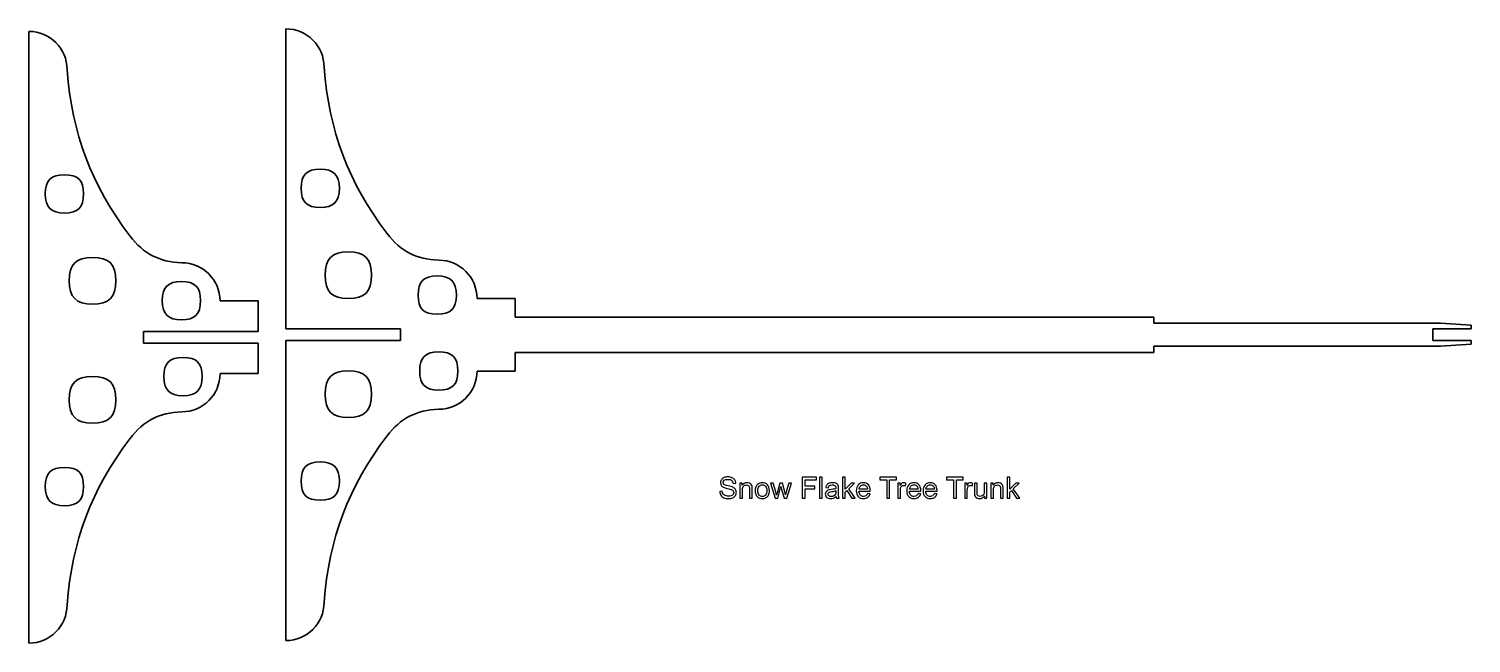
# Model space of a CAD drawing. Header units: centimetres. Extents: x -208 to 206, y -104 to 104.
# Drawn here: x -152.9 to -102.4, y -86.1 to -64.6 of the extents above; entities that cross this region are included whole.
import ezdxf

# ---------------------------------------------------------------- set-up
doc = ezdxf.new("R2010")
doc.units = ezdxf.units.CM
doc.header["$MEASUREMENT"] = 0
doc.layers.add('#Layer 1', color=7, linetype='Continuous')

msp = doc.modelspace()

# ---------------------------------------------------------------- linework, layer by layer
at = {"layer": '#Layer 1', "lineweight": 35}
for points in [[(-151.60883, -66.00176), (-151.60883, -65.26188), (-152.20847, -64.66224), (-152.94835, -64.66224)], [(-152.94835, -75.37952), (-152.94835, -75.37952), (-152.94835, -64.66224), (-152.94835, -64.66224)], [(-142.6038, -65.91014), (-142.6038, -65.17027), (-143.20367, -64.5704), (-143.94355, -64.5704)], [(-143.94355, -75.08675), (-143.94355, -75.08675), (-143.94355, -64.5704), (-143.94355, -64.5704)], [(-151.60883, -66.00176), (-151.44083, -68.23772), (-150.75897, -70.04003), (-149.40511, -71.82732)], [(-142.6038, -65.91014), (-142.43603, -68.14588), (-141.75417, -69.94841), (-140.40031, -71.73548)], [(-140.40031, -71.73548), (-139.90998, -72.37187), (-139.38738, -72.64224), (-138.58502, -72.67539)], [(-149.40511, -71.82732), (-148.915, -72.46348), (-148.39241, -72.73408), (-147.58982, -72.767)], [(-146.25007, -74.10675), (-146.25007, -73.36688), (-146.84995, -72.767), (-147.58982, -72.767)], [(-137.24527, -74.01513), (-137.24527, -73.27504), (-137.84514, -72.67539), (-138.58502, -72.67539)], [(-152.94835, -74.10675), (-152.94835, -74.10675), (-152.94835, -76.65206), (-152.94835, -76.65206)], [(-144.91055, -74.10675), (-144.91055, -74.10675), (-146.25007, -74.10675), (-146.25007, -74.10675)], [(-144.91055, -74.10675), (-144.91055, -74.10675), (-146.25007, -74.10675), (-146.25007, -74.10675)], [(-144.91055, -74.10675), (-144.91055, -74.10675), (-144.91055, -75.17836), (-144.91055, -75.17836)], [(-143.94355, -74.01513), (-143.94355, -74.01513), (-143.94355, -75.08675), (-143.94355, -75.08675)], [(-135.90575, -74.01513), (-135.90575, -74.01513), (-137.24527, -74.01513), (-137.24527, -74.01513)], [(-135.90575, -74.01513), (-135.90575, -74.01513), (-137.24527, -74.01513), (-137.24527, -74.01513)], [(-135.90575, -74.66809), (-135.90575, -74.66809), (-135.90575, -74.01513), (-135.90575, -74.01513)], [(-135.90575, -74.66809), (-135.90575, -74.66809), (-113.53353, -74.66809), (-113.53353, -74.66809)], [(-113.53353, -74.88582), (-113.53353, -74.88582), (-113.53353, -74.66809), (-113.53353, -74.66809)], [(-148.92956, -75.17836), (-148.92956, -75.17836), (-148.92956, -75.37952), (-148.92956, -75.37952)], [(-144.91055, -75.17836), (-144.91055, -75.17836), (-148.92956, -75.17836), (-148.92956, -75.17836)], [(-143.94355, -75.08675), (-143.94355, -75.08675), (-139.92454, -75.08675), (-139.92454, -75.08675)], [(-139.92454, -75.08675), (-139.92454, -75.08675), (-139.92454, -75.28768), (-139.92454, -75.28768)], [(-139.92454, -75.28768), (-139.92454, -75.28768), (-139.92454, -75.4886), (-139.92454, -75.4886)], [(-113.53353, -74.88582), (-113.53353, -74.88582), (-103.48623, -74.88582), (-103.48623, -74.88582)], [(-103.75414, -75.08675), (-103.75414, -75.08675), (-103.75414, -75.4886), (-103.75414, -75.4886)], [(-102.41439, -75.08675), (-102.41439, -75.08675), (-103.75414, -75.08675), (-103.75414, -75.08675)], [(-102.41439, -74.9528), (-102.41439, -74.9528), (-103.48623, -74.88582), (-103.48623, -74.88582)], [(-102.41439, -75.08675), (-102.41439, -75.08675), (-102.41439, -74.9528), (-102.41439, -74.9528)], [(-152.94835, -75.37952), (-152.94835, -75.37952), (-152.94835, -86.09657), (-152.94835, -86.09657)], [(-148.92956, -75.37952), (-148.92956, -75.37952), (-148.92956, -75.58044), (-148.92956, -75.58044)], [(-148.92956, -75.58044), (-148.92956, -75.58044), (-144.91055, -75.58044), (-144.91055, -75.58044)], [(-144.91055, -75.58044), (-144.91055, -75.58044), (-144.91055, -76.65206), (-144.91055, -76.65206)], [(-143.94355, -75.4886), (-143.94355, -75.4886), (-143.94355, -76.56044), (-143.94355, -76.56044)], [(-139.92454, -75.4886), (-139.92454, -75.4886), (-143.94355, -75.4886), (-143.94355, -75.4886)], [(-143.94355, -75.4886), (-143.94355, -75.4886), (-143.94355, -86.00473), (-143.94355, -86.00473)], [(-113.53353, -75.68953), (-113.53353, -75.68953), (-103.48623, -75.68953), (-103.48623, -75.68953)], [(-113.53353, -75.90726), (-113.53353, -75.90726), (-113.53353, -75.68953), (-113.53353, -75.68953)], [(-103.75414, -75.4886), (-103.75414, -75.4886), (-102.41439, -75.4886), (-102.41439, -75.4886)], [(-102.41439, -75.62256), (-102.41439, -75.62256), (-103.48623, -75.68953), (-103.48623, -75.68953)], [(-102.41439, -75.4886), (-102.41439, -75.4886), (-102.41439, -75.62256), (-102.41439, -75.62256)], [(-135.90575, -75.90726), (-135.90575, -75.90726), (-135.90575, -76.56044), (-135.90575, -76.56044)], [(-135.90575, -75.90726), (-135.90575, -75.90726), (-113.53353, -75.90726), (-113.53353, -75.90726)], [(-147.58982, -77.9918), (-146.84995, -77.9918), (-146.25007, -77.39193), (-146.25007, -76.65206)], [(-144.91055, -76.65206), (-144.91055, -76.65206), (-146.25007, -76.65206), (-146.25007, -76.65206)], [(-138.58502, -77.89996), (-137.84514, -77.89996), (-137.24527, -77.30032), (-137.24527, -76.56044)], [(-135.90575, -76.56044), (-135.90575, -76.56044), (-137.24527, -76.56044), (-137.24527, -76.56044)], [(-147.58982, -77.9918), (-148.39241, -78.02473), (-148.915, -78.29532), (-149.40511, -78.93148)], [(-138.58502, -77.89996), (-139.38738, -77.93312), (-139.90998, -78.20371), (-140.40031, -78.83987)], [(-149.40511, -78.93148), (-150.75897, -80.71878), (-151.44083, -82.52108), (-151.60883, -84.75683)], [(-140.40031, -78.83987), (-141.75417, -80.62716), (-142.43603, -82.42947), (-142.6038, -84.66521)], [(-152.94835, -86.09657), (-152.20847, -86.09657), (-151.60883, -85.4967), (-151.60883, -84.75683)], [(-143.94355, -86.00473), (-143.20367, -86.00473), (-142.6038, -85.40508), (-142.6038, -84.66521)]]:
    msp.add_open_spline(points, degree=3, dxfattribs=at)
for points in [[(-151.03113, -70.3543), (-151.03113, -69.88076), (-151.22735, -69.68454), (-151.70111, -69.68454), (-151.70111, -69.68454), (-152.17465, -69.68454), (-152.37087, -69.88076), (-152.37087, -70.3543), (-152.37087, -70.3543), (-152.37087, -70.82784), (-152.17465, -71.02406), (-151.70111, -71.02406), (-151.70111, -71.02406), (-151.22735, -71.02406), (-151.03113, -70.82784), (-151.03113, -70.3543)], [(-142.06934, -70.15942), (-142.06934, -69.68588), (-142.26556, -69.48966), (-142.7391, -69.48966), (-142.7391, -69.48966), (-143.21286, -69.48966), (-143.40908, -69.68588), (-143.40908, -70.15942), (-143.40908, -70.15942), (-143.40908, -70.63318), (-143.21286, -70.82918), (-142.7391, -70.82918), (-142.7391, -70.82918), (-142.26556, -70.82918), (-142.06934, -70.63318), (-142.06934, -70.15942)], [(-149.90038, -73.39756), (-149.90038, -72.82099), (-150.13916, -72.5822), (-150.71574, -72.5822), (-150.71574, -72.5822), (-151.29231, -72.5822), (-151.5311, -72.82099), (-151.5311, -73.39756), (-151.5311, -73.39756), (-151.5311, -73.97414), (-151.29231, -74.21315), (-150.71574, -74.21315), (-150.71574, -74.21315), (-150.13916, -74.21315), (-149.90038, -73.97414), (-149.90038, -73.39756)], [(-140.93836, -73.20268), (-140.93836, -72.62611), (-141.17714, -72.38732), (-141.75372, -72.38732), (-141.75372, -72.38732), (-142.33052, -72.38732), (-142.56931, -72.62611), (-142.56931, -73.20268), (-142.56931, -73.20268), (-142.56931, -73.77948), (-142.33052, -74.01827), (-141.75372, -74.01827), (-141.75372, -74.01827), (-141.17714, -74.01827), (-140.93836, -73.77948), (-140.93836, -73.20268)], [(-137.97014, -73.89977), (-137.97014, -73.42624), (-138.16636, -73.23001), (-138.6399, -73.23001), (-138.6399, -73.23001), (-139.11366, -73.23001), (-139.30988, -73.42624), (-139.30988, -73.89977), (-139.30988, -73.89977), (-139.30988, -74.37353), (-139.11366, -74.56976), (-138.6399, -74.56976), (-138.6399, -74.56976), (-138.16636, -74.56976), (-137.97014, -74.37353), (-137.97014, -73.89977)], [(-146.93193, -74.09465), (-146.93193, -73.62112), (-147.12815, -73.42489), (-147.60191, -73.42489), (-147.60191, -73.42489), (-148.07545, -73.42489), (-148.27167, -73.62112), (-148.27167, -74.09465), (-148.27167, -74.09465), (-148.27167, -74.56841), (-148.07545, -74.76441), (-147.60191, -74.76441), (-147.60191, -74.76441), (-147.12815, -74.76441), (-146.93193, -74.56841), (-146.93193, -74.09465)], [(-146.87705, -76.7551), (-146.87705, -76.28156), (-147.07327, -76.08534), (-147.54681, -76.08534), (-147.54681, -76.08534), (-148.02057, -76.08534), (-148.21657, -76.28156), (-148.21657, -76.7551), (-148.21657, -76.7551), (-148.21657, -77.22886), (-148.02057, -77.42508), (-147.54681, -77.42508), (-147.54681, -77.42508), (-147.07327, -77.42508), (-146.87705, -77.22886), (-146.87705, -76.7551)], [(-137.91503, -76.56044), (-137.91503, -76.08668), (-138.11126, -75.89046), (-138.58502, -75.89046), (-138.58502, -75.89046), (-139.05855, -75.89046), (-139.25478, -76.08668), (-139.25478, -76.56044), (-139.25478, -76.56044), (-139.25478, -77.03398), (-139.05855, -77.2302), (-138.58502, -77.2302), (-138.58502, -77.2302), (-138.11126, -77.2302), (-137.91503, -77.03398), (-137.91503, -76.56044)], [(-149.90038, -77.56755), (-149.90038, -76.99075), (-150.13916, -76.75196), (-150.71574, -76.75196), (-150.71574, -76.75196), (-151.29231, -76.75196), (-151.5311, -76.99075), (-151.5311, -77.56755), (-151.5311, -77.56755), (-151.5311, -78.14412), (-151.29231, -78.38291), (-150.71574, -78.38291), (-150.71574, -78.38291), (-150.13916, -78.38291), (-149.90038, -78.14412), (-149.90038, -77.56755)], [(-140.93836, -77.37267), (-140.93836, -76.79587), (-141.17714, -76.55708), (-141.75372, -76.55708), (-141.75372, -76.55708), (-142.33052, -76.55708), (-142.56931, -76.79587), (-142.56931, -77.37267), (-142.56931, -77.37267), (-142.56931, -77.94924), (-142.33052, -78.18803), (-141.75372, -78.18803), (-141.75372, -78.18803), (-141.17714, -78.18803), (-140.93836, -77.94924), (-140.93836, -77.37267)], [(-142.06934, -80.41593), (-142.06934, -79.94217), (-142.26556, -79.74617), (-142.7391, -79.74617), (-142.7391, -79.74617), (-143.21286, -79.74617), (-143.40908, -79.94217), (-143.40908, -80.41593), (-143.40908, -80.41593), (-143.40908, -80.88947), (-143.21286, -81.08569), (-142.7391, -81.08569), (-142.7391, -81.08569), (-142.26556, -81.08569), (-142.06934, -80.88947), (-142.06934, -80.41593)], [(-151.03113, -80.61081), (-151.03113, -80.13705), (-151.22735, -79.94083), (-151.70111, -79.94083), (-151.70111, -79.94083), (-152.17465, -79.94083), (-152.37087, -80.13705), (-152.37087, -80.61081), (-152.37087, -80.61081), (-152.37087, -81.08435), (-152.17465, -81.28057), (-151.70111, -81.28057), (-151.70111, -81.28057), (-151.22735, -81.28057), (-151.03113, -81.08435), (-151.03113, -80.61081)]]:
    msp.add_open_spline(points, degree=3, knots=[0, 0, 0, 0, 0.2, 0.2, 0.2, 0.2, 0.4, 0.4, 0.4, 0.4, 0.6, 0.6, 0.6, 0.6, 1, 1, 1, 1], dxfattribs=at)
at = {"layer": '#Layer 1', "color": 8}
for points, knots in [([(-128.74313, -80.78316), (-128.74313, -80.78316), (-128.65171, -80.77494), (-128.65171, -80.77494), (-128.65171, -80.77494), (-128.64744, -80.81192), (-128.63733, -80.84223), (-128.62141, -80.86604), (-128.62141, -80.86604), (-128.60548, -80.88965), (-128.58084, -80.90882), (-128.54744, -80.92356), (-128.54744, -80.92356), (-128.51407, -80.9381), (-128.47639, -80.94547), (-128.43461, -80.94547), (-128.43461, -80.94547), (-128.39747, -80.94547), (-128.36477, -80.93998), (-128.33634, -80.92887), (-128.33634, -80.92887), (-128.30792, -80.91774), (-128.28686, -80.90251), (-128.273, -80.88315), (-128.273, -80.88315), (-128.25913, -80.8638), (-128.2521, -80.84274), (-128.2521, -80.82014), (-128.2521, -80.82014), (-128.2521, -80.7972), (-128.25877, -80.77718), (-128.27215, -80.75988), (-128.27215, -80.75988), (-128.2855, -80.74275), (-128.30758, -80.72837), (-128.33841, -80.71656), (-128.33841, -80.71656), (-128.3581, -80.70904), (-128.40175, -80.69705), (-128.46938, -80.68077), (-128.46938, -80.68077), (-128.537, -80.66451), (-128.58425, -80.64927), (-128.6113, -80.63489), (-128.6113, -80.63489), (-128.64641, -80.61641), (-128.67243, -80.59345), (-128.68955, -80.56624), (-128.68955, -80.56624), (-128.70684, -80.53902), (-128.7154, -80.50838), (-128.7154, -80.47464), (-128.7154, -80.47464), (-128.7154, -80.43732), (-128.70478, -80.40256), (-128.68372, -80.37037), (-128.68372, -80.37037), (-128.66267, -80.33803), (-128.63202, -80.31354), (-128.59144, -80.29674), (-128.59144, -80.29674), (-128.55105, -80.27996), (-128.506, -80.27159), (-128.45654, -80.27159), (-128.45654, -80.27159), (-128.40209, -80.27159), (-128.35397, -80.28032), (-128.31238, -80.29795), (-128.31238, -80.29795), (-128.27076, -80.31542), (-128.23875, -80.34127), (-128.21633, -80.3755), (-128.21633, -80.3755), (-128.1939, -80.40957), (-128.18192, -80.44828), (-128.18019, -80.49142), (-128.18019, -80.49142), (-128.18019, -80.49142), (-128.27367, -80.49861), (-128.27367, -80.49861), (-128.27367, -80.49861), (-128.27864, -80.45222), (-128.2956, -80.41712), (-128.32452, -80.39349), (-128.32452, -80.39349), (-128.35346, -80.3697), (-128.39626, -80.35787), (-128.45276, -80.35787), (-128.45276, -80.35787), (-128.51167, -80.35787), (-128.55463, -80.36867), (-128.58151, -80.39024), (-128.58151, -80.39024), (-128.60839, -80.41181), (-128.62192, -80.43784), (-128.62192, -80.4683), (-128.62192, -80.4683), (-128.62192, -80.49467), (-128.61234, -80.51642), (-128.59334, -80.53353), (-128.59334, -80.53353), (-128.5745, -80.55049), (-128.52569, -80.56812), (-128.4466, -80.58593), (-128.4466, -80.58593), (-128.3675, -80.60391), (-128.31323, -80.61948), (-128.28377, -80.63283), (-128.28377, -80.63283), (-128.24114, -80.65252), (-128.20947, -80.67736), (-128.18911, -80.70765), (-128.18911, -80.70765), (-128.16873, -80.7378), (-128.15862, -80.77254), (-128.15862, -80.81192), (-128.15862, -80.81192), (-128.15862, -80.85114), (-128.16976, -80.88777), (-128.19218, -80.92235), (-128.19218, -80.92235), (-128.2146, -80.95694), (-128.24663, -80.98382), (-128.28857, -81.00299), (-128.28857, -81.00299), (-128.33052, -81.02217), (-128.37761, -81.03175), (-128.43016, -81.03175), (-128.43016, -81.03175), (-128.49659, -81.03175), (-128.55224, -81.02201), (-128.5971, -81.00266), (-128.5971, -81.00266), (-128.64213, -80.9833), (-128.67723, -80.9542), (-128.70274, -80.91516), (-128.70274, -80.91516), (-128.72841, -80.8763), (-128.74176, -80.8323), (-128.74313, -80.78316)], [0, 0, 0, 0, 0.02777778, 0.02777778, 0.02777778, 0.02777778, 0.05555556, 0.05555556, 0.05555556, 0.05555556, 0.08333333, 0.08333333, 0.08333333, 0.08333333, 0.11111111, 0.11111111, 0.11111111, 0.11111111, 0.13888889, 0.13888889, 0.13888889, 0.13888889, 0.16666667, 0.16666667, 0.16666667, 0.16666667, 0.19444444, 0.19444444, 0.19444444, 0.19444444, 0.22222222, 0.22222222, 0.22222222, 0.22222222, 0.25, 0.25, 0.25, 0.25, 0.27777778, 0.27777778, 0.27777778, 0.27777778, 0.30555556, 0.30555556, 0.30555556, 0.30555556, 0.33333333, 0.33333333, 0.33333333, 0.33333333, 0.36111111, 0.36111111, 0.36111111, 0.36111111, 0.38888889, 0.38888889, 0.38888889, 0.38888889, 0.41666667, 0.41666667, 0.41666667, 0.41666667, 0.44444444, 0.44444444, 0.44444444, 0.44444444, 0.47222222, 0.47222222, 0.47222222, 0.47222222, 0.5, 0.5, 0.5, 0.5, 0.52777778, 0.52777778, 0.52777778, 0.52777778, 0.55555556, 0.55555556, 0.55555556, 0.55555556, 0.58333333, 0.58333333, 0.58333333, 0.58333333, 0.61111111, 0.61111111, 0.61111111, 0.61111111, 0.63888889, 0.63888889, 0.63888889, 0.63888889, 0.66666667, 0.66666667, 0.66666667, 0.66666667, 0.69444444, 0.69444444, 0.69444444, 0.69444444, 0.72222222, 0.72222222, 0.72222222, 0.72222222, 0.75, 0.75, 0.75, 0.75, 0.77777778, 0.77777778, 0.77777778, 0.77777778, 0.80555556, 0.80555556, 0.80555556, 0.80555556, 0.83333333, 0.83333333, 0.83333333, 0.83333333, 0.86111111, 0.86111111, 0.86111111, 0.86111111, 0.88888889, 0.88888889, 0.88888889, 0.88888889, 0.91666667, 0.91666667, 0.91666667, 0.91666667, 0.94444444, 0.94444444, 0.94444444, 0.94444444, 1, 1, 1, 1]), ([(-125.85102, -81.01943), (-125.85102, -81.01943), (-125.85102, -80.28391), (-125.85102, -80.28391), (-125.85102, -80.28391), (-125.85102, -80.28391), (-125.35486, -80.28391), (-125.35486, -80.28391), (-125.35486, -80.28391), (-125.35486, -80.28391), (-125.35486, -80.37019), (-125.35486, -80.37019), (-125.35486, -80.37019), (-125.35486, -80.37019), (-125.75345, -80.37019), (-125.75345, -80.37019), (-125.75345, -80.37019), (-125.75345, -80.37019), (-125.75345, -80.59928), (-125.75345, -80.59928), (-125.75345, -80.59928), (-125.75345, -80.59928), (-125.40828, -80.59928), (-125.40828, -80.59928), (-125.40828, -80.59928), (-125.40828, -80.59928), (-125.40828, -80.68558), (-125.40828, -80.68558), (-125.40828, -80.68558), (-125.40828, -80.68558), (-125.75345, -80.68558), (-125.75345, -80.68558), (-125.75345, -80.68558), (-125.75345, -80.68558), (-125.75345, -81.01943), (-125.75345, -81.01943), (-125.75345, -81.01943), (-125.75345, -81.01943), (-125.85102, -81.01943), (-125.85102, -81.01943)], [0, 0, 0, 0, 0.09090909, 0.09090909, 0.09090909, 0.09090909, 0.18181818, 0.18181818, 0.18181818, 0.18181818, 0.27272727, 0.27272727, 0.27272727, 0.27272727, 0.36363636, 0.36363636, 0.36363636, 0.36363636, 0.45454545, 0.45454545, 0.45454545, 0.45454545, 0.54545455, 0.54545455, 0.54545455, 0.54545455, 0.63636364, 0.63636364, 0.63636364, 0.63636364, 0.72727273, 0.72727273, 0.72727273, 0.72727273, 0.81818182, 0.81818182, 0.81818182, 0.81818182, 1, 1, 1, 1]), ([(-125.24203, -81.01943), (-125.24203, -81.01943), (-125.24203, -80.28391), (-125.24203, -80.28391), (-125.24203, -80.28391), (-125.24203, -80.28391), (-125.15162, -80.28391), (-125.15162, -80.28391), (-125.15162, -80.28391), (-125.15162, -80.28391), (-125.15162, -81.01943), (-125.15162, -81.01943), (-125.15162, -81.01943), (-125.15162, -81.01943), (-125.24203, -81.01943), (-125.24203, -81.01943)], [0, 0, 0, 0, 0.2, 0.2, 0.2, 0.2, 0.4, 0.4, 0.4, 0.4, 0.6, 0.6, 0.6, 0.6, 1, 1, 1, 1]), ([(-124.44007, -81.01943), (-124.44007, -81.01943), (-124.44007, -80.28391), (-124.44007, -80.28391), (-124.44007, -80.28391), (-124.44007, -80.28391), (-124.34966, -80.28391), (-124.34966, -80.28391), (-124.34966, -80.28391), (-124.34966, -80.28391), (-124.34966, -80.70285), (-124.34966, -80.70285), (-124.34966, -80.70285), (-124.34966, -80.70285), (-124.13599, -80.48629), (-124.13599, -80.48629), (-124.13599, -80.48629), (-124.13599, -80.48629), (-124.01924, -80.48629), (-124.01924, -80.48629), (-124.01924, -80.48629), (-124.01924, -80.48629), (-124.22263, -80.68437), (-124.22263, -80.68437), (-124.22263, -80.68437), (-124.22263, -80.68437), (-123.99867, -81.01943), (-123.99867, -81.01943), (-123.99867, -81.01943), (-123.99867, -81.01943), (-124.10998, -81.01943), (-124.10998, -81.01943), (-124.10998, -81.01943), (-124.10998, -81.01943), (-124.28701, -80.74703), (-124.28701, -80.74703), (-124.28701, -80.74703), (-124.28701, -80.74703), (-124.34966, -80.80798), (-124.34966, -80.80798), (-124.34966, -80.80798), (-124.34966, -80.80798), (-124.34966, -81.01943), (-124.34966, -81.01943), (-124.34966, -81.01943), (-124.34966, -81.01943), (-124.44007, -81.01943), (-124.44007, -81.01943)], [0, 0, 0, 0, 0.07692308, 0.07692308, 0.07692308, 0.07692308, 0.15384615, 0.15384615, 0.15384615, 0.15384615, 0.23076923, 0.23076923, 0.23076923, 0.23076923, 0.30769231, 0.30769231, 0.30769231, 0.30769231, 0.38461538, 0.38461538, 0.38461538, 0.38461538, 0.46153846, 0.46153846, 0.46153846, 0.46153846, 0.53846154, 0.53846154, 0.53846154, 0.53846154, 0.61538462, 0.61538462, 0.61538462, 0.61538462, 0.69230769, 0.69230769, 0.69230769, 0.69230769, 0.76923077, 0.76923077, 0.76923077, 0.76923077, 0.84615385, 0.84615385, 0.84615385, 0.84615385, 1, 1, 1, 1]), ([(-122.89026, -81.01943), (-122.89026, -81.01943), (-122.89026, -80.37019), (-122.89026, -80.37019), (-122.89026, -80.37019), (-122.89026, -80.37019), (-123.13269, -80.37019), (-123.13269, -80.37019), (-123.13269, -80.37019), (-123.13269, -80.37019), (-123.13269, -80.28391), (-123.13269, -80.28391), (-123.13269, -80.28391), (-123.13269, -80.28391), (-122.55025, -80.28391), (-122.55025, -80.28391), (-122.55025, -80.28391), (-122.55025, -80.28391), (-122.55025, -80.37019), (-122.55025, -80.37019), (-122.55025, -80.37019), (-122.55025, -80.37019), (-122.79268, -80.37019), (-122.79268, -80.37019), (-122.79268, -80.37019), (-122.79268, -80.37019), (-122.79268, -81.01943), (-122.79268, -81.01943), (-122.79268, -81.01943), (-122.79268, -81.01943), (-122.89026, -81.01943), (-122.89026, -81.01943)], [0, 0, 0, 0, 0.11111111, 0.11111111, 0.11111111, 0.11111111, 0.22222222, 0.22222222, 0.22222222, 0.22222222, 0.33333333, 0.33333333, 0.33333333, 0.33333333, 0.44444444, 0.44444444, 0.44444444, 0.44444444, 0.55555556, 0.55555556, 0.55555556, 0.55555556, 0.66666667, 0.66666667, 0.66666667, 0.66666667, 0.77777778, 0.77777778, 0.77777778, 0.77777778, 1, 1, 1, 1]), ([(-120.5493, -81.01943), (-120.5493, -81.01943), (-120.5493, -80.37019), (-120.5493, -80.37019), (-120.5493, -80.37019), (-120.5493, -80.37019), (-120.79173, -80.37019), (-120.79173, -80.37019), (-120.79173, -80.37019), (-120.79173, -80.37019), (-120.79173, -80.28391), (-120.79173, -80.28391), (-120.79173, -80.28391), (-120.79173, -80.28391), (-120.20929, -80.28391), (-120.20929, -80.28391), (-120.20929, -80.28391), (-120.20929, -80.28391), (-120.20929, -80.37019), (-120.20929, -80.37019), (-120.20929, -80.37019), (-120.20929, -80.37019), (-120.45172, -80.37019), (-120.45172, -80.37019), (-120.45172, -80.37019), (-120.45172, -80.37019), (-120.45172, -81.01943), (-120.45172, -81.01943), (-120.45172, -81.01943), (-120.45172, -81.01943), (-120.5493, -81.01943), (-120.5493, -81.01943)], [0, 0, 0, 0, 0.11111111, 0.11111111, 0.11111111, 0.11111111, 0.22222222, 0.22222222, 0.22222222, 0.22222222, 0.33333333, 0.33333333, 0.33333333, 0.33333333, 0.44444444, 0.44444444, 0.44444444, 0.44444444, 0.55555556, 0.55555556, 0.55555556, 0.55555556, 0.66666667, 0.66666667, 0.66666667, 0.66666667, 0.77777778, 0.77777778, 0.77777778, 0.77777778, 1, 1, 1, 1]), ([(-118.67319, -81.01943), (-118.67319, -81.01943), (-118.67319, -80.28391), (-118.67319, -80.28391), (-118.67319, -80.28391), (-118.67319, -80.28391), (-118.58278, -80.28391), (-118.58278, -80.28391), (-118.58278, -80.28391), (-118.58278, -80.28391), (-118.58278, -80.70285), (-118.58278, -80.70285), (-118.58278, -80.70285), (-118.58278, -80.70285), (-118.36911, -80.48629), (-118.36911, -80.48629), (-118.36911, -80.48629), (-118.36911, -80.48629), (-118.25236, -80.48629), (-118.25236, -80.48629), (-118.25236, -80.48629), (-118.25236, -80.48629), (-118.45575, -80.68437), (-118.45575, -80.68437), (-118.45575, -80.68437), (-118.45575, -80.68437), (-118.23179, -81.01943), (-118.23179, -81.01943), (-118.23179, -81.01943), (-118.23179, -81.01943), (-118.3431, -81.01943), (-118.3431, -81.01943), (-118.3431, -81.01943), (-118.3431, -81.01943), (-118.52013, -80.74703), (-118.52013, -80.74703), (-118.52013, -80.74703), (-118.52013, -80.74703), (-118.58278, -80.80798), (-118.58278, -80.80798), (-118.58278, -80.80798), (-118.58278, -80.80798), (-118.58278, -81.01943), (-118.58278, -81.01943), (-118.58278, -81.01943), (-118.58278, -81.01943), (-118.67319, -81.01943), (-118.67319, -81.01943)], [0, 0, 0, 0, 0.07692308, 0.07692308, 0.07692308, 0.07692308, 0.15384615, 0.15384615, 0.15384615, 0.15384615, 0.23076923, 0.23076923, 0.23076923, 0.23076923, 0.30769231, 0.30769231, 0.30769231, 0.30769231, 0.38461538, 0.38461538, 0.38461538, 0.38461538, 0.46153846, 0.46153846, 0.46153846, 0.46153846, 0.53846154, 0.53846154, 0.53846154, 0.53846154, 0.61538462, 0.61538462, 0.61538462, 0.61538462, 0.69230769, 0.69230769, 0.69230769, 0.69230769, 0.76923077, 0.76923077, 0.76923077, 0.76923077, 0.84615385, 0.84615385, 0.84615385, 0.84615385, 1, 1, 1, 1]), ([(-128.03739, -81.01943), (-128.03739, -81.01943), (-128.03739, -80.48629), (-128.03739, -80.48629), (-128.03739, -80.48629), (-128.03739, -80.48629), (-127.95624, -80.48629), (-127.95624, -80.48629), (-127.95624, -80.48629), (-127.95624, -80.48629), (-127.95624, -80.56196), (-127.95624, -80.56196), (-127.95624, -80.56196), (-127.91722, -80.50392), (-127.8607, -80.47498), (-127.78692, -80.47498), (-127.78692, -80.47498), (-127.75473, -80.47498), (-127.72527, -80.4808), (-127.69839, -80.49227), (-127.69839, -80.49227), (-127.67151, -80.50374), (-127.65133, -80.519), (-127.63796, -80.53765), (-127.63796, -80.53765), (-127.62461, -80.55631), (-127.6152, -80.57856), (-127.60989, -80.60425), (-127.60989, -80.60425), (-127.60664, -80.62103), (-127.60492, -80.6503), (-127.60492, -80.69208), (-127.60492, -80.69208), (-127.60492, -80.69208), (-127.60492, -81.01943), (-127.60492, -81.01943), (-127.60492, -81.01943), (-127.60492, -81.01943), (-127.69532, -81.01943), (-127.69532, -81.01943), (-127.69532, -81.01943), (-127.69532, -81.01943), (-127.69532, -80.69551), (-127.69532, -80.69551), (-127.69532, -80.69551), (-127.69532, -80.65868), (-127.69875, -80.63113), (-127.70576, -80.61299), (-127.70576, -80.61299), (-127.71277, -80.59484), (-127.72527, -80.58028), (-127.74308, -80.56933), (-127.74308, -80.56933), (-127.76089, -80.55853), (-127.78194, -80.55307), (-127.80591, -80.55307), (-127.80591, -80.55307), (-127.84428, -80.55307), (-127.87732, -80.56521), (-127.90523, -80.58969), (-127.90523, -80.58969), (-127.93312, -80.61402), (-127.94701, -80.66041), (-127.94701, -80.72855), (-127.94701, -80.72855), (-127.94701, -80.72855), (-127.94701, -81.01943), (-127.94701, -81.01943), (-127.94701, -81.01943), (-127.94701, -81.01943), (-128.03739, -81.01943), (-128.03739, -81.01943)], [0, 0, 0, 0, 0.05263158, 0.05263158, 0.05263158, 0.05263158, 0.10526316, 0.10526316, 0.10526316, 0.10526316, 0.15789474, 0.15789474, 0.15789474, 0.15789474, 0.21052632, 0.21052632, 0.21052632, 0.21052632, 0.26315789, 0.26315789, 0.26315789, 0.26315789, 0.31578947, 0.31578947, 0.31578947, 0.31578947, 0.36842105, 0.36842105, 0.36842105, 0.36842105, 0.42105263, 0.42105263, 0.42105263, 0.42105263, 0.47368421, 0.47368421, 0.47368421, 0.47368421, 0.52631579, 0.52631579, 0.52631579, 0.52631579, 0.57894737, 0.57894737, 0.57894737, 0.57894737, 0.63157895, 0.63157895, 0.63157895, 0.63157895, 0.68421053, 0.68421053, 0.68421053, 0.68421053, 0.73684211, 0.73684211, 0.73684211, 0.73684211, 0.78947368, 0.78947368, 0.78947368, 0.78947368, 0.84210526, 0.84210526, 0.84210526, 0.84210526, 0.89473684, 0.89473684, 0.89473684, 0.89473684, 1, 1, 1, 1]), ([(-127.49997, -80.75285), (-127.49997, -80.6544), (-127.47258, -80.58147), (-127.41761, -80.53405), (-127.41761, -80.53405), (-127.37189, -80.49467), (-127.31591, -80.47498), (-127.24999, -80.47498), (-127.24999, -80.47498), (-127.1769, -80.47498), (-127.11696, -80.49895), (-127.07039, -80.54688), (-127.07039, -80.54688), (-127.024, -80.59466), (-127.00072, -80.66092), (-127.00072, -80.74532), (-127.00072, -80.74532), (-127.00072, -80.8138), (-127.01098, -80.86756), (-127.03152, -80.90678), (-127.03152, -80.90678), (-127.05209, -80.94598), (-127.08203, -80.97647), (-127.12141, -80.9982), (-127.12141, -80.9982), (-127.16064, -81.01995), (-127.2036, -81.03072), (-127.24999, -81.03072), (-127.24999, -81.03072), (-127.32465, -81.03072), (-127.3849, -81.00693), (-127.43096, -80.95918), (-127.43096, -80.95918), (-127.47701, -80.9114), (-127.49997, -80.84256), (-127.49997, -80.75285)], [0, 0, 0, 0, 0.1, 0.1, 0.1, 0.1, 0.2, 0.2, 0.2, 0.2, 0.3, 0.3, 0.3, 0.3, 0.4, 0.4, 0.4, 0.4, 0.5, 0.5, 0.5, 0.5, 0.6, 0.6, 0.6, 0.6, 0.7, 0.7, 0.7, 0.7, 0.8, 0.8, 0.8, 0.8, 1, 1, 1, 1]), ([(-127.40751, -80.75303), (-127.40751, -80.82117), (-127.39261, -80.8722), (-127.36282, -80.90591), (-127.36282, -80.90591), (-127.33287, -80.93982), (-127.29537, -80.95678), (-127.24999, -80.95678), (-127.24999, -80.95678), (-127.20514, -80.95678), (-127.16783, -80.93982), (-127.13786, -80.90575), (-127.13786, -80.90575), (-127.10806, -80.87168), (-127.09317, -80.8198), (-127.09317, -80.75012), (-127.09317, -80.75012), (-127.09317, -80.68437), (-127.10824, -80.63456), (-127.13819, -80.60082), (-127.13819, -80.60082), (-127.16816, -80.56693), (-127.20548, -80.54997), (-127.24999, -80.54997), (-127.24999, -80.54997), (-127.29537, -80.54997), (-127.33287, -80.56675), (-127.36282, -80.60049), (-127.36282, -80.60049), (-127.39261, -80.63422), (-127.40751, -80.68507), (-127.40751, -80.75303)], [0, 0, 0, 0, 0.11111111, 0.11111111, 0.11111111, 0.11111111, 0.22222222, 0.22222222, 0.22222222, 0.22222222, 0.33333333, 0.33333333, 0.33333333, 0.33333333, 0.44444444, 0.44444444, 0.44444444, 0.44444444, 0.55555556, 0.55555556, 0.55555556, 0.55555556, 0.66666667, 0.66666667, 0.66666667, 0.66666667, 0.77777778, 0.77777778, 0.77777778, 0.77777778, 1, 1, 1, 1]), ([(-126.79885, -81.01943), (-126.79885, -81.01943), (-126.95995, -80.48629), (-126.95995, -80.48629), (-126.95995, -80.48629), (-126.95995, -80.48629), (-126.86545, -80.48629), (-126.86545, -80.48629), (-126.86545, -80.48629), (-126.86545, -80.48629), (-126.78035, -80.79396), (-126.78035, -80.79396), (-126.78035, -80.79396), (-126.78035, -80.79396), (-126.75022, -80.90849), (-126.75022, -80.90849), (-126.75022, -80.90849), (-126.74904, -80.90284), (-126.73978, -80.8662), (-126.72267, -80.79857), (-126.72267, -80.79857), (-126.72267, -80.79857), (-126.63827, -80.48629), (-126.63827, -80.48629), (-126.63827, -80.48629), (-126.63827, -80.48629), (-126.54562, -80.48629), (-126.54562, -80.48629), (-126.54562, -80.48629), (-126.54562, -80.48629), (-126.46534, -80.79584), (-126.46534, -80.79584), (-126.46534, -80.79584), (-126.46534, -80.79584), (-126.43913, -80.89735), (-126.43913, -80.89735), (-126.43913, -80.89735), (-126.43913, -80.89735), (-126.40849, -80.79447), (-126.40849, -80.79447), (-126.40849, -80.79447), (-126.40849, -80.79447), (-126.31638, -80.48629), (-126.31638, -80.48629), (-126.31638, -80.48629), (-126.31638, -80.48629), (-126.22855, -80.48629), (-126.22855, -80.48629), (-126.22855, -80.48629), (-126.22855, -80.48629), (-126.39583, -81.01943), (-126.39583, -81.01943), (-126.39583, -81.01943), (-126.39583, -81.01943), (-126.48931, -81.01943), (-126.48931, -81.01943), (-126.48931, -81.01943), (-126.48931, -81.01943), (-126.57389, -80.70046), (-126.57389, -80.70046), (-126.57389, -80.70046), (-126.57389, -80.70046), (-126.59528, -80.60922), (-126.59528, -80.60922), (-126.59528, -80.60922), (-126.59528, -80.60922), (-126.70314, -81.01943), (-126.70314, -81.01943), (-126.70314, -81.01943), (-126.70314, -81.01943), (-126.79885, -81.01943), (-126.79885, -81.01943)], [0, 0, 0, 0, 0.05263158, 0.05263158, 0.05263158, 0.05263158, 0.10526316, 0.10526316, 0.10526316, 0.10526316, 0.15789474, 0.15789474, 0.15789474, 0.15789474, 0.21052632, 0.21052632, 0.21052632, 0.21052632, 0.26315789, 0.26315789, 0.26315789, 0.26315789, 0.31578947, 0.31578947, 0.31578947, 0.31578947, 0.36842105, 0.36842105, 0.36842105, 0.36842105, 0.42105263, 0.42105263, 0.42105263, 0.42105263, 0.47368421, 0.47368421, 0.47368421, 0.47368421, 0.52631579, 0.52631579, 0.52631579, 0.52631579, 0.57894737, 0.57894737, 0.57894737, 0.57894737, 0.63157895, 0.63157895, 0.63157895, 0.63157895, 0.68421053, 0.68421053, 0.68421053, 0.68421053, 0.73684211, 0.73684211, 0.73684211, 0.73684211, 0.78947368, 0.78947368, 0.78947368, 0.78947368, 0.84210526, 0.84210526, 0.84210526, 0.84210526, 0.89473684, 0.89473684, 0.89473684, 0.89473684, 1, 1, 1, 1]), ([(-124.66351, -80.95266), (-124.69706, -80.98126), (-124.72941, -81.00129), (-124.76041, -81.01309), (-124.76041, -81.01309), (-124.79139, -81.02492), (-124.82461, -81.03072), (-124.86022, -81.03072), (-124.86022, -81.03072), (-124.91878, -81.03072), (-124.9638, -81.01652), (-124.9953, -80.98794), (-124.9953, -80.98794), (-125.02681, -80.95951), (-125.04256, -80.92305), (-125.04256, -80.87869), (-125.04256, -80.87869), (-125.04256, -80.85267), (-125.03658, -80.82888), (-125.02475, -80.80731), (-125.02475, -80.80731), (-125.01277, -80.78573), (-124.9972, -80.76862), (-124.97802, -80.75561), (-124.97802, -80.75561), (-124.95867, -80.74259), (-124.9371, -80.73265), (-124.91295, -80.72597), (-124.91295, -80.72597), (-124.89514, -80.72136), (-124.86826, -80.7169), (-124.83249, -80.71246), (-124.83249, -80.71246), (-124.75956, -80.70388), (-124.70562, -80.69345), (-124.67121, -80.68146), (-124.67121, -80.68146), (-124.67085, -80.66914), (-124.6707, -80.66126), (-124.6707, -80.65801), (-124.6707, -80.65801), (-124.6707, -80.62136), (-124.67925, -80.59551), (-124.69637, -80.58044), (-124.69637, -80.58044), (-124.71948, -80.56008), (-124.75389, -80.54997), (-124.79945, -80.54997), (-124.79945, -80.54997), (-124.84208, -80.54997), (-124.87357, -80.5575), (-124.89378, -80.5724), (-124.89378, -80.5724), (-124.91416, -80.58729), (-124.92906, -80.61366), (-124.9388, -80.65167), (-124.9388, -80.65167), (-124.9388, -80.65167), (-125.02715, -80.63935), (-125.02715, -80.63935), (-125.02715, -80.63935), (-125.01911, -80.60152), (-125.00591, -80.57085), (-124.98743, -80.54758), (-124.98743, -80.54758), (-124.96893, -80.52428), (-124.94223, -80.5065), (-124.90731, -80.49382), (-124.90731, -80.49382), (-124.87254, -80.48132), (-124.83198, -80.47498), (-124.78608, -80.47498), (-124.78608, -80.47498), (-124.74054, -80.47498), (-124.7034, -80.48029), (-124.6748, -80.49108), (-124.6748, -80.49108), (-124.64637, -80.50186), (-124.62531, -80.51521), (-124.61196, -80.53149), (-124.61196, -80.53149), (-124.59861, -80.54776), (-124.58918, -80.5683), (-124.58372, -80.59312), (-124.58372, -80.59312), (-124.58081, -80.60853), (-124.57926, -80.63626), (-124.57926, -80.67615), (-124.57926, -80.67615), (-124.57926, -80.67615), (-124.57926, -80.79599), (-124.57926, -80.79599), (-124.57926, -80.79599), (-124.57926, -80.87972), (-124.57738, -80.93263), (-124.57362, -80.95506), (-124.57362, -80.95506), (-124.57001, -80.97748), (-124.56248, -80.99889), (-124.55153, -81.01943), (-124.55153, -81.01943), (-124.55153, -81.01943), (-124.64603, -81.01943), (-124.64603, -81.01943), (-124.64603, -81.01943), (-124.65511, -81.00044), (-124.66093, -80.97817), (-124.66351, -80.95266)], [0, 0, 0, 0, 0.03571429, 0.03571429, 0.03571429, 0.03571429, 0.07142857, 0.07142857, 0.07142857, 0.07142857, 0.10714286, 0.10714286, 0.10714286, 0.10714286, 0.14285714, 0.14285714, 0.14285714, 0.14285714, 0.17857143, 0.17857143, 0.17857143, 0.17857143, 0.21428571, 0.21428571, 0.21428571, 0.21428571, 0.25, 0.25, 0.25, 0.25, 0.28571429, 0.28571429, 0.28571429, 0.28571429, 0.32142857, 0.32142857, 0.32142857, 0.32142857, 0.35714286, 0.35714286, 0.35714286, 0.35714286, 0.39285714, 0.39285714, 0.39285714, 0.39285714, 0.42857143, 0.42857143, 0.42857143, 0.42857143, 0.46428571, 0.46428571, 0.46428571, 0.46428571, 0.5, 0.5, 0.5, 0.5, 0.53571429, 0.53571429, 0.53571429, 0.53571429, 0.57142857, 0.57142857, 0.57142857, 0.57142857, 0.60714286, 0.60714286, 0.60714286, 0.60714286, 0.64285714, 0.64285714, 0.64285714, 0.64285714, 0.67857143, 0.67857143, 0.67857143, 0.67857143, 0.71428571, 0.71428571, 0.71428571, 0.71428571, 0.75, 0.75, 0.75, 0.75, 0.78571429, 0.78571429, 0.78571429, 0.78571429, 0.82142857, 0.82142857, 0.82142857, 0.82142857, 0.85714286, 0.85714286, 0.85714286, 0.85714286, 0.89285714, 0.89285714, 0.89285714, 0.89285714, 0.92857143, 0.92857143, 0.92857143, 0.92857143, 1, 1, 1, 1]), ([(-124.6707, -80.75234), (-124.70356, -80.76571), (-124.75288, -80.777), (-124.81863, -80.78625), (-124.81863, -80.78625), (-124.85594, -80.79156), (-124.88231, -80.79754), (-124.89772, -80.80421), (-124.89772, -80.80421), (-124.91313, -80.81089), (-124.92494, -80.82066), (-124.93334, -80.83333), (-124.93334, -80.83333), (-124.94171, -80.84617), (-124.94599, -80.86037), (-124.94599, -80.87614), (-124.94599, -80.87614), (-124.94599, -80.89993), (-124.93692, -80.91996), (-124.9186, -80.93588), (-124.9186, -80.93588), (-124.90027, -80.95181), (-124.87357, -80.95985), (-124.83847, -80.95985), (-124.83847, -80.95985), (-124.80373, -80.95985), (-124.77273, -80.95232), (-124.74551, -80.93709), (-124.74551, -80.93709), (-124.71845, -80.92202), (-124.69843, -80.9013), (-124.68575, -80.87511), (-124.68575, -80.87511), (-124.67601, -80.85473), (-124.67121, -80.82478), (-124.67121, -80.78522), (-124.67121, -80.78522), (-124.67121, -80.78522), (-124.6707, -80.75234), (-124.6707, -80.75234)], [0, 0, 0, 0, 0.09090909, 0.09090909, 0.09090909, 0.09090909, 0.18181818, 0.18181818, 0.18181818, 0.18181818, 0.27272727, 0.27272727, 0.27272727, 0.27272727, 0.36363636, 0.36363636, 0.36363636, 0.36363636, 0.45454545, 0.45454545, 0.45454545, 0.45454545, 0.54545455, 0.54545455, 0.54545455, 0.54545455, 0.63636364, 0.63636364, 0.63636364, 0.63636364, 0.72727273, 0.72727273, 0.72727273, 0.72727273, 0.81818182, 0.81818182, 0.81818182, 0.81818182, 1, 1, 1, 1]), ([(-123.56313, -80.84686), (-123.56313, -80.84686), (-123.46965, -80.85918), (-123.46965, -80.85918), (-123.46965, -80.85918), (-123.48419, -80.91346), (-123.51143, -80.95575), (-123.55114, -80.9857), (-123.55114, -80.9857), (-123.59086, -81.01567), (-123.64153, -81.03072), (-123.70335, -81.03072), (-123.70335, -81.03072), (-123.78108, -81.03072), (-123.8427, -81.00676), (-123.88824, -80.95882), (-123.88824, -80.95882), (-123.9338, -80.91106), (-123.95656, -80.84377), (-123.95656, -80.75731), (-123.95656, -80.75731), (-123.95656, -80.66793), (-123.93362, -80.59843), (-123.88757, -80.54912), (-123.88757, -80.54912), (-123.84152, -80.49964), (-123.78175, -80.47498), (-123.7083, -80.47498), (-123.7083, -80.47498), (-123.63725, -80.47498), (-123.57921, -80.49913), (-123.53419, -80.54758), (-123.53419, -80.54758), (-123.48916, -80.59603), (-123.46656, -80.66417), (-123.46656, -80.752), (-123.46656, -80.752), (-123.46656, -80.75731), (-123.46674, -80.76535), (-123.46708, -80.77597), (-123.46708, -80.77597), (-123.46708, -80.77597), (-123.86412, -80.77597), (-123.86412, -80.77597), (-123.86412, -80.77597), (-123.86069, -80.83436), (-123.84425, -80.87921), (-123.81446, -80.91021), (-123.81446, -80.91021), (-123.78484, -80.94119), (-123.74768, -80.95678), (-123.70335, -80.95678), (-123.70335, -80.95678), (-123.67031, -80.95678), (-123.64204, -80.94804), (-123.61877, -80.93057), (-123.61877, -80.93057), (-123.59532, -80.9131), (-123.57682, -80.88521), (-123.56313, -80.84686)], [0, 0, 0, 0, 0.0625, 0.0625, 0.0625, 0.0625, 0.125, 0.125, 0.125, 0.125, 0.1875, 0.1875, 0.1875, 0.1875, 0.25, 0.25, 0.25, 0.25, 0.3125, 0.3125, 0.3125, 0.3125, 0.375, 0.375, 0.375, 0.375, 0.4375, 0.4375, 0.4375, 0.4375, 0.5, 0.5, 0.5, 0.5, 0.5625, 0.5625, 0.5625, 0.5625, 0.625, 0.625, 0.625, 0.625, 0.6875, 0.6875, 0.6875, 0.6875, 0.75, 0.75, 0.75, 0.75, 0.8125, 0.8125, 0.8125, 0.8125, 0.875, 0.875, 0.875, 0.875, 1, 1, 1, 1]), ([(-123.85897, -80.702), (-123.85897, -80.702), (-123.5621, -80.702), (-123.5621, -80.702), (-123.5621, -80.702), (-123.56604, -80.65716), (-123.57751, -80.6236), (-123.59617, -80.60116), (-123.59617, -80.60116), (-123.62475, -80.56642), (-123.66209, -80.54894), (-123.70779, -80.54894), (-123.70779, -80.54894), (-123.74923, -80.54894), (-123.78399, -80.56281), (-123.81224, -80.59054), (-123.81224, -80.59054), (-123.84031, -80.61829), (-123.8559, -80.65543), (-123.85897, -80.702)], [0, 0, 0, 0, 0.16666667, 0.16666667, 0.16666667, 0.16666667, 0.33333333, 0.33333333, 0.33333333, 0.33333333, 0.5, 0.5, 0.5, 0.5, 0.66666667, 0.66666667, 0.66666667, 0.66666667, 1, 1, 1, 1]), ([(-122.50025, -81.01943), (-122.50025, -81.01943), (-122.50025, -80.48629), (-122.50025, -80.48629), (-122.50025, -80.48629), (-122.50025, -80.48629), (-122.41909, -80.48629), (-122.41909, -80.48629), (-122.41909, -80.48629), (-122.41909, -80.48629), (-122.41909, -80.56796), (-122.41909, -80.56796), (-122.41909, -80.56796), (-122.39837, -80.53011), (-122.3792, -80.50511), (-122.36157, -80.49312), (-122.36157, -80.49312), (-122.34394, -80.48098), (-122.32459, -80.47498), (-122.30353, -80.47498), (-122.30353, -80.47498), (-122.27305, -80.47498), (-122.24207, -80.48457), (-122.21057, -80.50358), (-122.21057, -80.50358), (-122.21057, -80.50358), (-122.24276, -80.58696), (-122.24276, -80.58696), (-122.24276, -80.58696), (-122.26467, -80.57464), (-122.28658, -80.56845), (-122.3085, -80.56845), (-122.3085, -80.56845), (-122.32819, -80.56845), (-122.34582, -80.57446), (-122.36139, -80.58626), (-122.36139, -80.58626), (-122.37698, -80.59809), (-122.38811, -80.61453), (-122.39479, -80.63559), (-122.39479, -80.63559), (-122.40489, -80.6676), (-122.40984, -80.7027), (-122.40984, -80.74087), (-122.40984, -80.74087), (-122.40984, -80.74087), (-122.40984, -81.01943), (-122.40984, -81.01943), (-122.40984, -81.01943), (-122.40984, -81.01943), (-122.50025, -81.01943), (-122.50025, -81.01943)], [0, 0, 0, 0, 0.07142857, 0.07142857, 0.07142857, 0.07142857, 0.14285714, 0.14285714, 0.14285714, 0.14285714, 0.21428571, 0.21428571, 0.21428571, 0.21428571, 0.28571429, 0.28571429, 0.28571429, 0.28571429, 0.35714286, 0.35714286, 0.35714286, 0.35714286, 0.42857143, 0.42857143, 0.42857143, 0.42857143, 0.5, 0.5, 0.5, 0.5, 0.57142857, 0.57142857, 0.57142857, 0.57142857, 0.64285714, 0.64285714, 0.64285714, 0.64285714, 0.71428571, 0.71428571, 0.71428571, 0.71428571, 0.78571429, 0.78571429, 0.78571429, 0.78571429, 0.85714286, 0.85714286, 0.85714286, 0.85714286, 1, 1, 1, 1]), ([(-121.79351, -80.84686), (-121.79351, -80.84686), (-121.70003, -80.85918), (-121.70003, -80.85918), (-121.70003, -80.85918), (-121.71457, -80.91346), (-121.74181, -80.95575), (-121.78152, -80.9857), (-121.78152, -80.9857), (-121.82124, -81.01567), (-121.87191, -81.03072), (-121.93373, -81.03072), (-121.93373, -81.03072), (-122.01146, -81.03072), (-122.07308, -81.00676), (-122.11862, -80.95882), (-122.11862, -80.95882), (-122.16418, -80.91106), (-122.18694, -80.84377), (-122.18694, -80.75731), (-122.18694, -80.75731), (-122.18694, -80.66793), (-122.164, -80.59843), (-122.11795, -80.54912), (-122.11795, -80.54912), (-122.07189, -80.49964), (-122.01213, -80.47498), (-121.93868, -80.47498), (-121.93868, -80.47498), (-121.86763, -80.47498), (-121.80959, -80.49913), (-121.76457, -80.54758), (-121.76457, -80.54758), (-121.71954, -80.59603), (-121.69694, -80.66417), (-121.69694, -80.752), (-121.69694, -80.752), (-121.69694, -80.75731), (-121.69712, -80.76535), (-121.69746, -80.77597), (-121.69746, -80.77597), (-121.69746, -80.77597), (-122.0945, -80.77597), (-122.0945, -80.77597), (-122.0945, -80.77597), (-122.09107, -80.83436), (-122.07463, -80.87921), (-122.04483, -80.91021), (-122.04483, -80.91021), (-122.01522, -80.94119), (-121.97806, -80.95678), (-121.93373, -80.95678), (-121.93373, -80.95678), (-121.90069, -80.95678), (-121.87242, -80.94804), (-121.84915, -80.93057), (-121.84915, -80.93057), (-121.8257, -80.9131), (-121.80719, -80.88521), (-121.79351, -80.84686)], [0, 0, 0, 0, 0.0625, 0.0625, 0.0625, 0.0625, 0.125, 0.125, 0.125, 0.125, 0.1875, 0.1875, 0.1875, 0.1875, 0.25, 0.25, 0.25, 0.25, 0.3125, 0.3125, 0.3125, 0.3125, 0.375, 0.375, 0.375, 0.375, 0.4375, 0.4375, 0.4375, 0.4375, 0.5, 0.5, 0.5, 0.5, 0.5625, 0.5625, 0.5625, 0.5625, 0.625, 0.625, 0.625, 0.625, 0.6875, 0.6875, 0.6875, 0.6875, 0.75, 0.75, 0.75, 0.75, 0.8125, 0.8125, 0.8125, 0.8125, 0.875, 0.875, 0.875, 0.875, 1, 1, 1, 1]), ([(-122.08934, -80.702), (-122.08934, -80.702), (-121.79248, -80.702), (-121.79248, -80.702), (-121.79248, -80.702), (-121.79642, -80.65716), (-121.80789, -80.6236), (-121.82655, -80.60116), (-121.82655, -80.60116), (-121.85513, -80.56642), (-121.89247, -80.54894), (-121.93817, -80.54894), (-121.93817, -80.54894), (-121.97961, -80.54894), (-122.01437, -80.56281), (-122.04262, -80.59054), (-122.04262, -80.59054), (-122.07068, -80.61829), (-122.08627, -80.65543), (-122.08934, -80.702)], [0, 0, 0, 0, 0.16666667, 0.16666667, 0.16666667, 0.16666667, 0.33333333, 0.33333333, 0.33333333, 0.33333333, 0.5, 0.5, 0.5, 0.5, 0.66666667, 0.66666667, 0.66666667, 0.66666667, 1, 1, 1, 1]), ([(-121.22217, -80.84686), (-121.22217, -80.84686), (-121.1287, -80.85918), (-121.1287, -80.85918), (-121.1287, -80.85918), (-121.14323, -80.91346), (-121.17047, -80.95575), (-121.21019, -80.9857), (-121.21019, -80.9857), (-121.2499, -81.01567), (-121.30057, -81.03072), (-121.3624, -81.03072), (-121.3624, -81.03072), (-121.44012, -81.03072), (-121.50175, -81.00676), (-121.54729, -80.95882), (-121.54729, -80.95882), (-121.59285, -80.91106), (-121.61561, -80.84377), (-121.61561, -80.75731), (-121.61561, -80.75731), (-121.61561, -80.66793), (-121.59267, -80.59843), (-121.54661, -80.54912), (-121.54661, -80.54912), (-121.50056, -80.49964), (-121.4408, -80.47498), (-121.36735, -80.47498), (-121.36735, -80.47498), (-121.29629, -80.47498), (-121.23826, -80.49913), (-121.19323, -80.54758), (-121.19323, -80.54758), (-121.14821, -80.59603), (-121.12561, -80.66417), (-121.12561, -80.752), (-121.12561, -80.752), (-121.12561, -80.75731), (-121.12578, -80.76535), (-121.12612, -80.77597), (-121.12612, -80.77597), (-121.12612, -80.77597), (-121.52316, -80.77597), (-121.52316, -80.77597), (-121.52316, -80.77597), (-121.51973, -80.83436), (-121.50329, -80.87921), (-121.4735, -80.91021), (-121.4735, -80.91021), (-121.44389, -80.94119), (-121.40673, -80.95678), (-121.3624, -80.95678), (-121.3624, -80.95678), (-121.32936, -80.95678), (-121.30109, -80.94804), (-121.27781, -80.93057), (-121.27781, -80.93057), (-121.25436, -80.9131), (-121.23586, -80.88521), (-121.22217, -80.84686)], [0, 0, 0, 0, 0.0625, 0.0625, 0.0625, 0.0625, 0.125, 0.125, 0.125, 0.125, 0.1875, 0.1875, 0.1875, 0.1875, 0.25, 0.25, 0.25, 0.25, 0.3125, 0.3125, 0.3125, 0.3125, 0.375, 0.375, 0.375, 0.375, 0.4375, 0.4375, 0.4375, 0.4375, 0.5, 0.5, 0.5, 0.5, 0.5625, 0.5625, 0.5625, 0.5625, 0.625, 0.625, 0.625, 0.625, 0.6875, 0.6875, 0.6875, 0.6875, 0.75, 0.75, 0.75, 0.75, 0.8125, 0.8125, 0.8125, 0.8125, 0.875, 0.875, 0.875, 0.875, 1, 1, 1, 1]), ([(-121.51801, -80.702), (-121.51801, -80.702), (-121.22114, -80.702), (-121.22114, -80.702), (-121.22114, -80.702), (-121.22508, -80.65716), (-121.23655, -80.6236), (-121.25521, -80.60116), (-121.25521, -80.60116), (-121.28379, -80.56642), (-121.32114, -80.54894), (-121.36683, -80.54894), (-121.36683, -80.54894), (-121.40827, -80.54894), (-121.44304, -80.56281), (-121.47128, -80.59054), (-121.47128, -80.59054), (-121.49935, -80.61829), (-121.51494, -80.65543), (-121.51801, -80.702)], [0, 0, 0, 0, 0.16666667, 0.16666667, 0.16666667, 0.16666667, 0.33333333, 0.33333333, 0.33333333, 0.33333333, 0.5, 0.5, 0.5, 0.5, 0.66666667, 0.66666667, 0.66666667, 0.66666667, 1, 1, 1, 1]), ([(-120.15929, -81.01943), (-120.15929, -81.01943), (-120.15929, -80.48629), (-120.15929, -80.48629), (-120.15929, -80.48629), (-120.15929, -80.48629), (-120.07814, -80.48629), (-120.07814, -80.48629), (-120.07814, -80.48629), (-120.07814, -80.48629), (-120.07814, -80.56796), (-120.07814, -80.56796), (-120.07814, -80.56796), (-120.05742, -80.53011), (-120.03824, -80.50511), (-120.02061, -80.49312), (-120.02061, -80.49312), (-120.00298, -80.48098), (-119.98363, -80.47498), (-119.96258, -80.47498), (-119.96258, -80.47498), (-119.93209, -80.47498), (-119.90111, -80.48457), (-119.86962, -80.50358), (-119.86962, -80.50358), (-119.86962, -80.50358), (-119.9018, -80.58696), (-119.9018, -80.58696), (-119.9018, -80.58696), (-119.92371, -80.57464), (-119.94562, -80.56845), (-119.96755, -80.56845), (-119.96755, -80.56845), (-119.98724, -80.56845), (-120.00487, -80.57446), (-120.02043, -80.58626), (-120.02043, -80.58626), (-120.03602, -80.59809), (-120.04716, -80.61453), (-120.05383, -80.63559), (-120.05383, -80.63559), (-120.06394, -80.6676), (-120.06889, -80.7027), (-120.06889, -80.74087), (-120.06889, -80.74087), (-120.06889, -80.74087), (-120.06889, -81.01943), (-120.06889, -81.01943), (-120.06889, -81.01943), (-120.06889, -81.01943), (-120.15929, -81.01943), (-120.15929, -81.01943)], [0, 0, 0, 0, 0.07142857, 0.07142857, 0.07142857, 0.07142857, 0.14285714, 0.14285714, 0.14285714, 0.14285714, 0.21428571, 0.21428571, 0.21428571, 0.21428571, 0.28571429, 0.28571429, 0.28571429, 0.28571429, 0.35714286, 0.35714286, 0.35714286, 0.35714286, 0.42857143, 0.42857143, 0.42857143, 0.42857143, 0.5, 0.5, 0.5, 0.5, 0.57142857, 0.57142857, 0.57142857, 0.57142857, 0.64285714, 0.64285714, 0.64285714, 0.64285714, 0.71428571, 0.71428571, 0.71428571, 0.71428571, 0.78571429, 0.78571429, 0.78571429, 0.78571429, 0.85714286, 0.85714286, 0.85714286, 0.85714286, 1, 1, 1, 1]), ([(-119.46796, -81.01943), (-119.46796, -81.01943), (-119.46796, -80.94016), (-119.46796, -80.94016), (-119.46796, -80.94016), (-119.50938, -81.0006), (-119.56554, -81.03072), (-119.63659, -81.03072), (-119.63659, -81.03072), (-119.66793, -81.03072), (-119.6972, -81.02474), (-119.72442, -81.01276), (-119.72442, -81.01276), (-119.75166, -81.0006), (-119.77186, -80.98554), (-119.78503, -80.96738), (-119.78503, -80.96738), (-119.79823, -80.94908), (-119.80746, -80.92681), (-119.81276, -80.90044), (-119.81276, -80.90044), (-119.81637, -80.88264), (-119.81825, -80.85455), (-119.81825, -80.8162), (-119.81825, -80.8162), (-119.81825, -80.8162), (-119.81825, -80.48629), (-119.81825, -80.48629), (-119.81825, -80.48629), (-119.81825, -80.48629), (-119.72785, -80.48629), (-119.72785, -80.48629), (-119.72785, -80.48629), (-119.72785, -80.48629), (-119.72785, -80.78128), (-119.72785, -80.78128), (-119.72785, -80.78128), (-119.72785, -80.82836), (-119.72596, -80.86021), (-119.72238, -80.87648), (-119.72238, -80.87648), (-119.71671, -80.90027), (-119.70473, -80.91877), (-119.68625, -80.9323), (-119.68625, -80.9323), (-119.66793, -80.9458), (-119.64532, -80.95266), (-119.61829, -80.95266), (-119.61829, -80.95266), (-119.59123, -80.95266), (-119.56589, -80.9458), (-119.54226, -80.93194), (-119.54226, -80.93194), (-119.51863, -80.91807), (-119.50185, -80.89908), (-119.49193, -80.87527), (-119.49193, -80.87527), (-119.48216, -80.85148), (-119.47719, -80.81671), (-119.47719, -80.77135), (-119.47719, -80.77135), (-119.47719, -80.77135), (-119.47719, -80.48629), (-119.47719, -80.48629), (-119.47719, -80.48629), (-119.47719, -80.48629), (-119.38681, -80.48629), (-119.38681, -80.48629), (-119.38681, -80.48629), (-119.38681, -80.48629), (-119.38681, -81.01943), (-119.38681, -81.01943), (-119.38681, -81.01943), (-119.38681, -81.01943), (-119.46796, -81.01943), (-119.46796, -81.01943)], [0, 0, 0, 0, 0.05, 0.05, 0.05, 0.05, 0.1, 0.1, 0.1, 0.1, 0.15, 0.15, 0.15, 0.15, 0.2, 0.2, 0.2, 0.2, 0.25, 0.25, 0.25, 0.25, 0.3, 0.3, 0.3, 0.3, 0.35, 0.35, 0.35, 0.35, 0.4, 0.4, 0.4, 0.4, 0.45, 0.45, 0.45, 0.45, 0.5, 0.5, 0.5, 0.5, 0.55, 0.55, 0.55, 0.55, 0.6, 0.6, 0.6, 0.6, 0.65, 0.65, 0.65, 0.65, 0.7, 0.7, 0.7, 0.7, 0.75, 0.75, 0.75, 0.75, 0.8, 0.8, 0.8, 0.8, 0.85, 0.85, 0.85, 0.85, 0.9, 0.9, 0.9, 0.9, 1, 1, 1, 1]), ([(-119.24486, -81.01943), (-119.24486, -81.01943), (-119.24486, -80.48629), (-119.24486, -80.48629), (-119.24486, -80.48629), (-119.24486, -80.48629), (-119.1637, -80.48629), (-119.1637, -80.48629), (-119.1637, -80.48629), (-119.1637, -80.48629), (-119.1637, -80.56196), (-119.1637, -80.56196), (-119.1637, -80.56196), (-119.12468, -80.50392), (-119.06817, -80.47498), (-118.99438, -80.47498), (-118.99438, -80.47498), (-118.96219, -80.47498), (-118.93274, -80.4808), (-118.90586, -80.49227), (-118.90586, -80.49227), (-118.87898, -80.50374), (-118.85879, -80.519), (-118.84542, -80.53765), (-118.84542, -80.53765), (-118.83207, -80.55631), (-118.82266, -80.57856), (-118.81735, -80.60425), (-118.81735, -80.60425), (-118.8141, -80.62103), (-118.81238, -80.6503), (-118.81238, -80.69208), (-118.81238, -80.69208), (-118.81238, -80.69208), (-118.81238, -81.01943), (-118.81238, -81.01943), (-118.81238, -81.01943), (-118.81238, -81.01943), (-118.90279, -81.01943), (-118.90279, -81.01943), (-118.90279, -81.01943), (-118.90279, -81.01943), (-118.90279, -80.69551), (-118.90279, -80.69551), (-118.90279, -80.69551), (-118.90279, -80.65868), (-118.90621, -80.63113), (-118.91322, -80.61299), (-118.91322, -80.61299), (-118.92024, -80.59484), (-118.93274, -80.58028), (-118.95054, -80.56933), (-118.95054, -80.56933), (-118.96835, -80.55853), (-118.98941, -80.55307), (-119.01338, -80.55307), (-119.01338, -80.55307), (-119.05175, -80.55307), (-119.08479, -80.56521), (-119.1127, -80.58969), (-119.1127, -80.58969), (-119.14058, -80.61402), (-119.15447, -80.66041), (-119.15447, -80.72855), (-119.15447, -80.72855), (-119.15447, -80.72855), (-119.15447, -81.01943), (-119.15447, -81.01943), (-119.15447, -81.01943), (-119.15447, -81.01943), (-119.24486, -81.01943), (-119.24486, -81.01943)], [0, 0, 0, 0, 0.05263158, 0.05263158, 0.05263158, 0.05263158, 0.10526316, 0.10526316, 0.10526316, 0.10526316, 0.15789474, 0.15789474, 0.15789474, 0.15789474, 0.21052632, 0.21052632, 0.21052632, 0.21052632, 0.26315789, 0.26315789, 0.26315789, 0.26315789, 0.31578947, 0.31578947, 0.31578947, 0.31578947, 0.36842105, 0.36842105, 0.36842105, 0.36842105, 0.42105263, 0.42105263, 0.42105263, 0.42105263, 0.47368421, 0.47368421, 0.47368421, 0.47368421, 0.52631579, 0.52631579, 0.52631579, 0.52631579, 0.57894737, 0.57894737, 0.57894737, 0.57894737, 0.63157895, 0.63157895, 0.63157895, 0.63157895, 0.68421053, 0.68421053, 0.68421053, 0.68421053, 0.73684211, 0.73684211, 0.73684211, 0.73684211, 0.78947368, 0.78947368, 0.78947368, 0.78947368, 0.84210526, 0.84210526, 0.84210526, 0.84210526, 0.89473684, 0.89473684, 0.89473684, 0.89473684, 1, 1, 1, 1])]:
    msp.add_open_spline(points, degree=3, knots=knots, dxfattribs=at)

doc.saveas('drawing.dxf')
